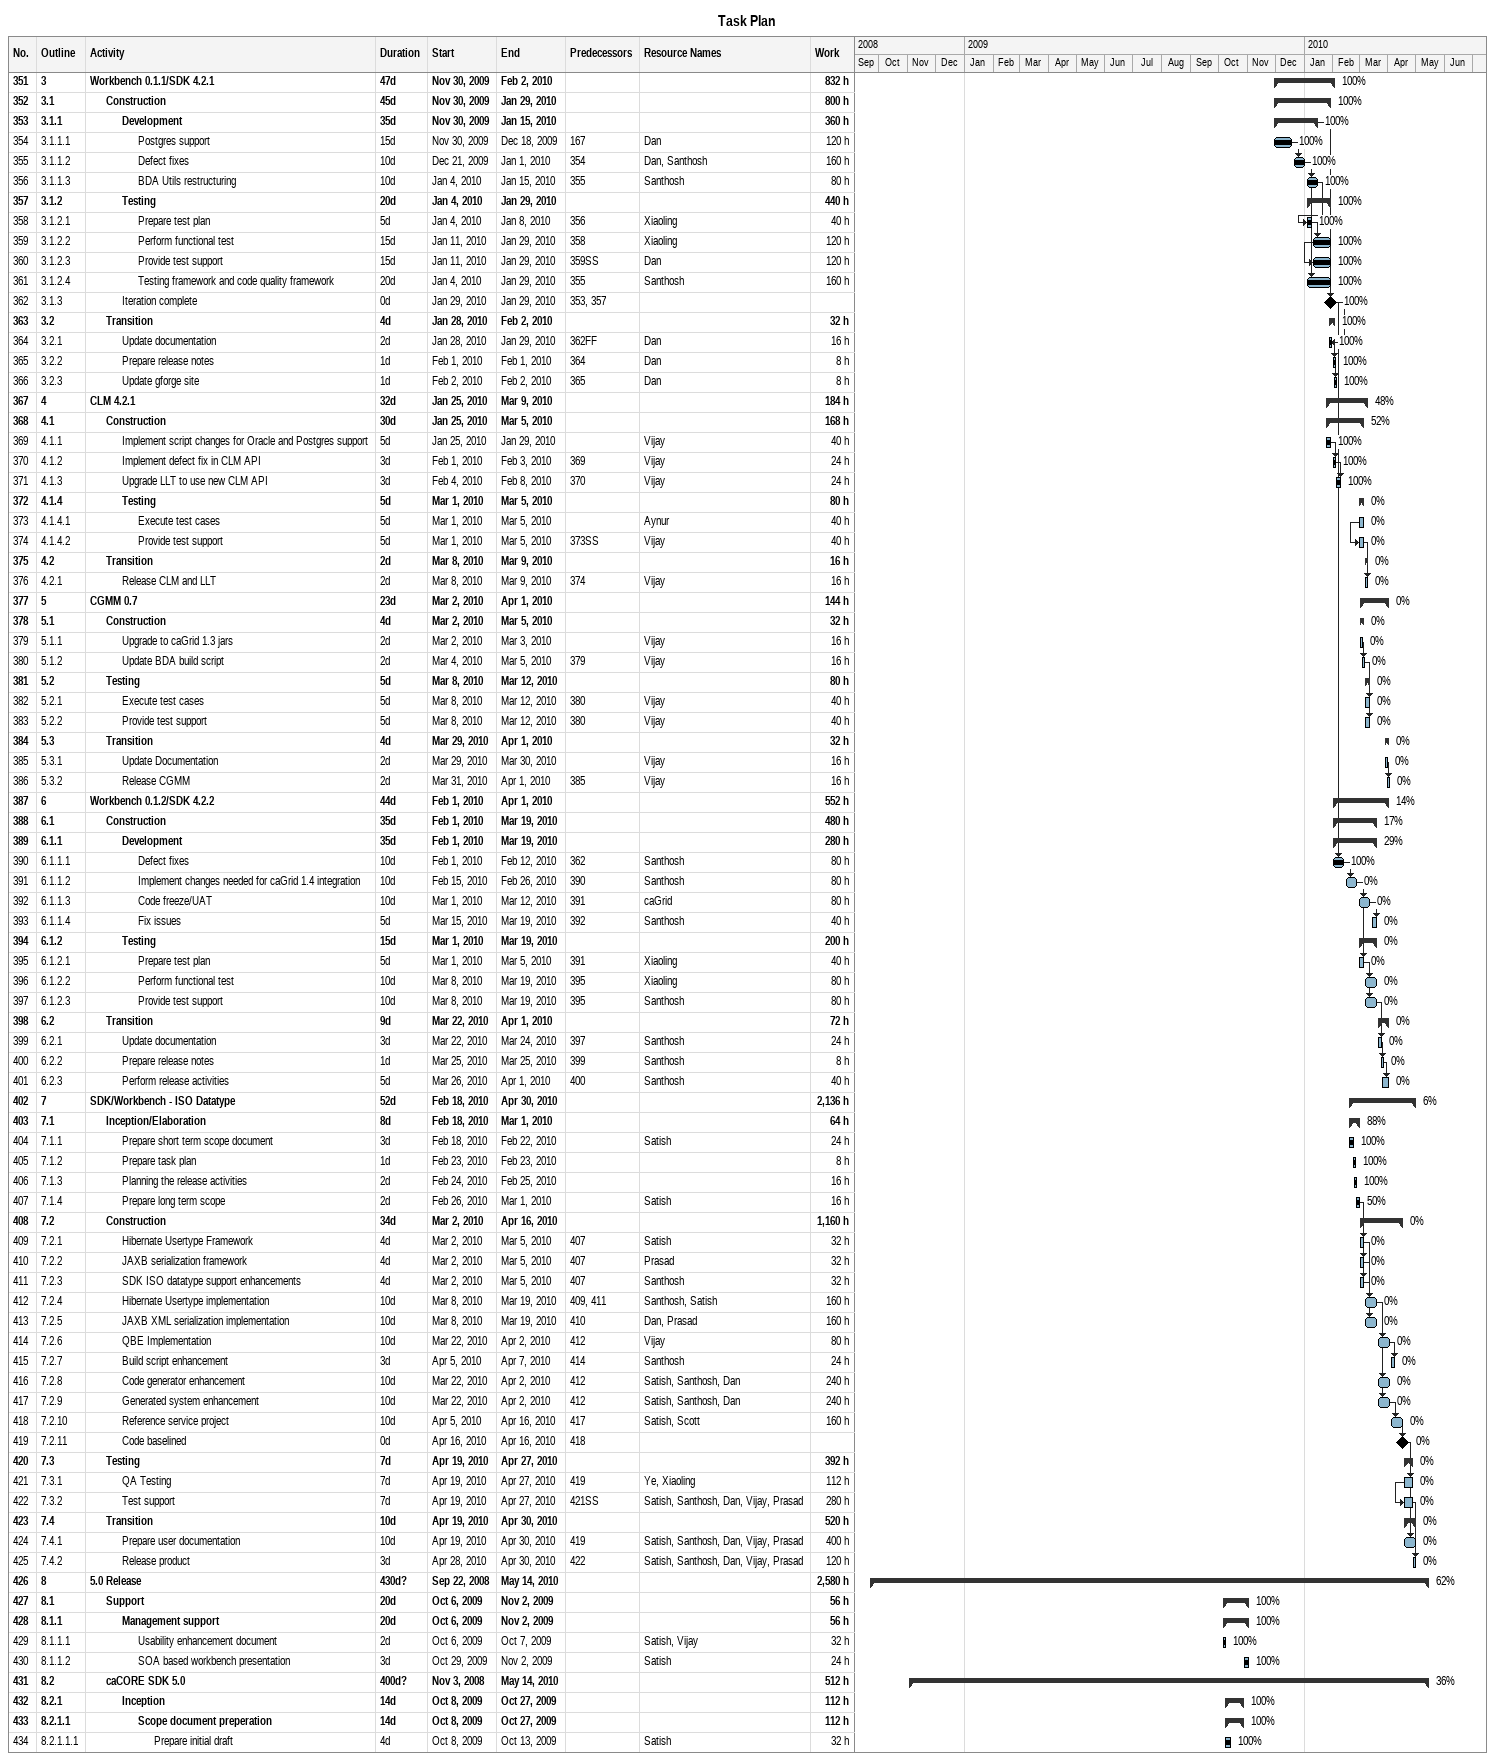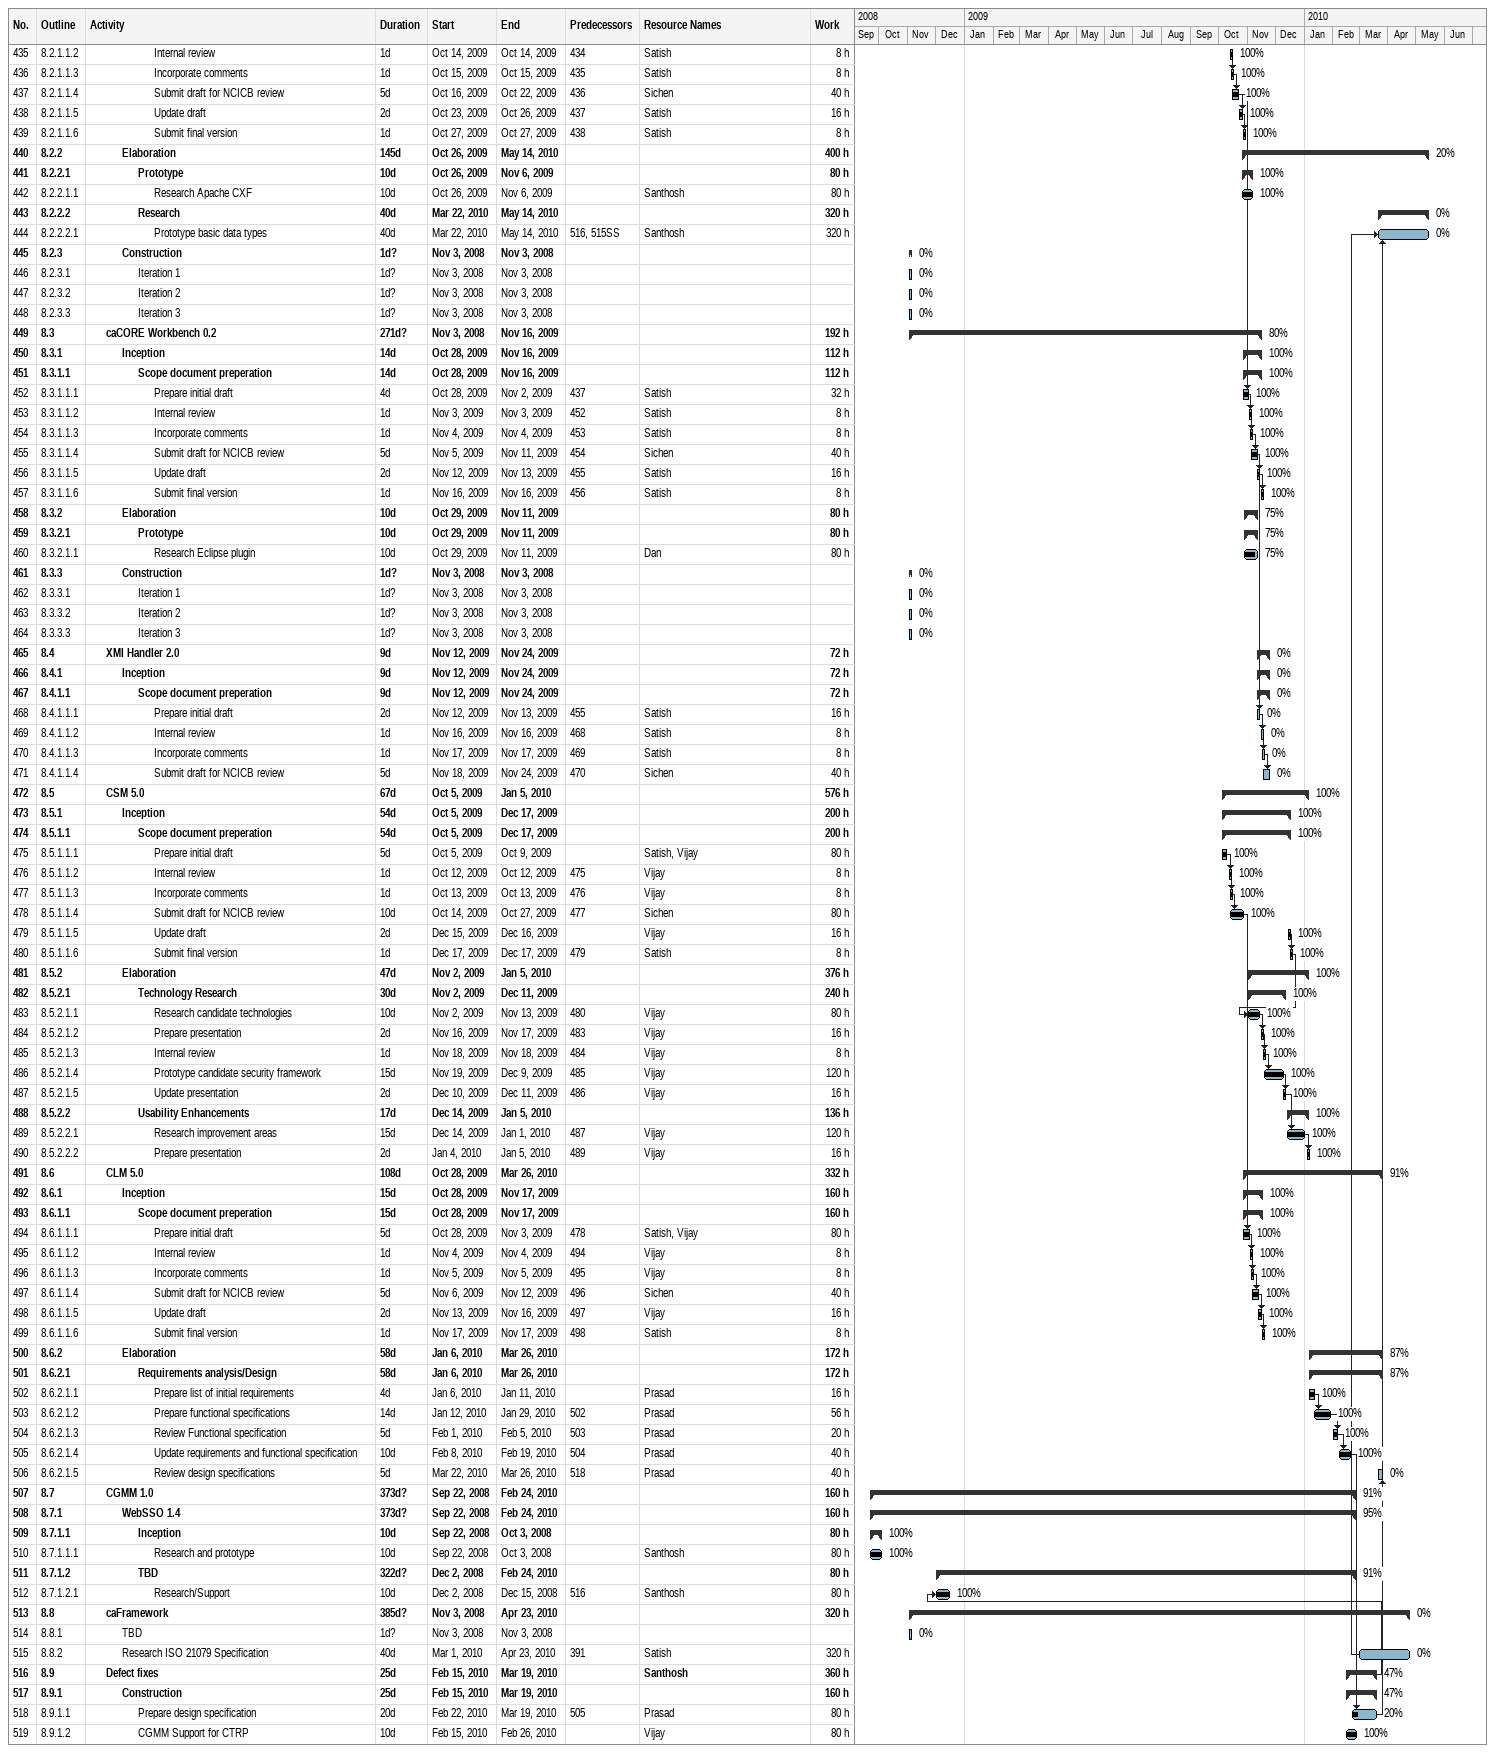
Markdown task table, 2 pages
Task Plan

| ID | WBS | Task | Duration | Start | Finish | Predecessors | Resources | % complete | Work (h) |
|---|---|---|---|---|---|---|---|---|---|
| 351 | 3 | **Workbench 0.1.1/SDK 4.2.1** | 47d | 2009-11-30 | 2010-02-02 |  |  | 100 | 832 |
| 352 | 3.1 | **Construction** | 45d | 2009-11-30 | 2010-01-29 |  |  | 100 | 800 |
| 353 | 3.1.1 | **Development** | 35d | 2009-11-30 | 2010-01-15 |  |  | 100 | 360 |
| 354 | 3.1.1.1 | Postgres support | 15d | 2009-11-30 | 2009-12-18 | 167 | Dan | 100 | 120 |
| 355 | 3.1.1.2 | Defect fixes | 10d | 2009-12-21 | 2010-01-01 | 354 | Dan, Santhosh | 100 | 160 |
| 356 | 3.1.1.3 | BDA Utils restructuring | 10d | 2010-01-04 | 2010-01-15 | 355 | Santhosh | 100 | 80 |
| 357 | 3.1.2 | **Testing** | 20d | 2010-01-04 | 2010-01-29 |  |  | 100 | 440 |
| 358 | 3.1.2.1 | Prepare test plan | 5d | 2010-01-04 | 2010-01-08 | 356 | Xiaoling | 100 | 40 |
| 359 | 3.1.2.2 | Perform functional test | 15d | 2010-01-11 | 2010-01-29 | 358 | Xiaoling | 100 | 120 |
| 360 | 3.1.2.3 | Provide test support | 15d | 2010-01-11 | 2010-01-29 | 359SS | Dan | 100 | 120 |
| 361 | 3.1.2.4 | Testing framework and code quality framework | 20d | 2010-01-04 | 2010-01-29 | 355 | Santhosh | 100 | 160 |
| 362 | 3.1.3 | Iteration complete | 0d | 2010-01-29 | 2010-01-29 | 353, 357 |  | 100 |  |
| 363 | 3.2 | **Transition** | 4d | 2010-01-28 | 2010-02-02 |  |  | 100 | 32 |
| 364 | 3.2.1 | Update documentation | 2d | 2010-01-28 | 2010-01-29 | 362FF | Dan | 100 | 16 |
| 365 | 3.2.2 | Prepare release notes | 1d | 2010-02-01 | 2010-02-01 | 364 | Dan | 100 | 8 |
| 366 | 3.2.3 | Update gforge site | 1d | 2010-02-02 | 2010-02-02 | 365 | Dan | 100 | 8 |
| 367 | 4 | **CLM 4.2.1** | 32d | 2010-01-25 | 2010-03-09 |  |  | 48 | 184 |
| 368 | 4.1 | **Construction** | 30d | 2010-01-25 | 2010-03-05 |  |  | 52 | 168 |
| 369 | 4.1.1 | Implement script changes for Oracle and Postgres support | 5d | 2010-01-25 | 2010-01-29 |  | Vijay | 100 | 40 |
| 370 | 4.1.2 | Implement defect fix in CLM API | 3d | 2010-02-01 | 2010-02-03 | 369 | Vijay | 100 | 24 |
| 371 | 4.1.3 | Upgrade LLT to use new CLM API | 3d | 2010-02-04 | 2010-02-08 | 370 | Vijay | 100 | 24 |
| 372 | 4.1.4 | **Testing** | 5d | 2010-03-01 | 2010-03-05 |  |  | 0 | 80 |
| 373 | 4.1.4.1 | Execute test cases | 5d | 2010-03-01 | 2010-03-05 |  | Aynur | 0 | 40 |
| 374 | 4.1.4.2 | Provide test support | 5d | 2010-03-01 | 2010-03-05 | 373SS | Vijay | 0 | 40 |
| 375 | 4.2 | **Transition** | 2d | 2010-03-08 | 2010-03-09 |  |  | 0 | 16 |
| 376 | 4.2.1 | Release CLM and LLT | 2d | 2010-03-08 | 2010-03-09 | 374 | Vijay | 0 | 16 |
| 377 | 5 | **CGMM 0.7** | 23d | 2010-03-02 | 2010-04-01 |  |  | 0 | 144 |
| 378 | 5.1 | **Construction** | 4d | 2010-03-02 | 2010-03-05 |  |  | 0 | 32 |
| 379 | 5.1.1 | Upgrade to caGrid 1.3 jars | 2d | 2010-03-02 | 2010-03-03 |  | Vijay | 0 | 16 |
| 380 | 5.1.2 | Update BDA build script | 2d | 2010-03-04 | 2010-03-05 | 379 | Vijay | 0 | 16 |
| 381 | 5.2 | **Testing** | 5d | 2010-03-08 | 2010-03-12 |  |  | 0 | 80 |
| 382 | 5.2.1 | Execute test cases | 5d | 2010-03-08 | 2010-03-12 | 380 | Vijay | 0 | 40 |
| 383 | 5.2.2 | Provide test support | 5d | 2010-03-08 | 2010-03-12 | 380 | Vijay | 0 | 40 |
| 384 | 5.3 | **Transition** | 4d | 2010-03-29 | 2010-04-01 |  |  | 0 | 32 |
| 385 | 5.3.1 | Update Documentation | 2d | 2010-03-29 | 2010-03-30 |  | Vijay | 0 | 16 |
| 386 | 5.3.2 | Release CGMM | 2d | 2010-03-31 | 2010-04-01 | 385 | Vijay | 0 | 16 |
| 387 | 6 | **Workbench 0.1.2/SDK 4.2.2** | 44d | 2010-02-01 | 2010-04-01 |  |  | 14 | 552 |
| 388 | 6.1 | **Construction** | 35d | 2010-02-01 | 2010-03-19 |  |  | 17 | 480 |
| 389 | 6.1.1 | **Development** | 35d | 2010-02-01 | 2010-03-19 |  |  | 29 | 280 |
| 390 | 6.1.1.1 | Defect fixes | 10d | 2010-02-01 | 2010-02-12 | 362 | Santhosh | 100 | 80 |
| 391 | 6.1.1.2 | Implement changes needed for caGrid 1.4 integration | 10d | 2010-02-15 | 2010-02-26 | 390 | Santhosh | 0 | 80 |
| 392 | 6.1.1.3 | Code freeze/UAT | 10d | 2010-03-01 | 2010-03-12 | 391 | caGrid | 0 | 80 |
| 393 | 6.1.1.4 | Fix issues | 5d | 2010-03-15 | 2010-03-19 | 392 | Santhosh | 0 | 40 |
| 394 | 6.1.2 | **Testing** | 15d | 2010-03-01 | 2010-03-19 |  |  | 0 | 200 |
| 395 | 6.1.2.1 | Prepare test plan | 5d | 2010-03-01 | 2010-03-05 | 391 | Xiaoling | 0 | 40 |
| 396 | 6.1.2.2 | Perform functional test | 10d | 2010-03-08 | 2010-03-19 | 395 | Xiaoling | 0 | 80 |
| 397 | 6.1.2.3 | Provide test support | 10d | 2010-03-08 | 2010-03-19 | 395 | Santhosh | 0 | 80 |
| 398 | 6.2 | **Transition** | 9d | 2010-03-22 | 2010-04-01 |  |  | 0 | 72 |
| 399 | 6.2.1 | Update documentation | 3d | 2010-03-22 | 2010-03-24 | 397 | Santhosh | 0 | 24 |
| 400 | 6.2.2 | Prepare release notes | 1d | 2010-03-25 | 2010-03-25 | 399 | Santhosh | 0 | 8 |
| 401 | 6.2.3 | Perform release activities | 5d | 2010-03-26 | 2010-04-01 | 400 | Santhosh | 0 | 40 |
| 402 | 7 | **SDK/Workbench - ISO Datatype** | 52d | 2010-02-18 | 2010-04-30 |  |  | 6 | 2136 |
| 403 | 7.1 | **Inception/Elaboration** | 8d | 2010-02-18 | 2010-03-01 |  |  | 88 | 64 |
| 404 | 7.1.1 | Prepare short term scope document | 3d | 2010-02-18 | 2010-02-22 |  | Satish | 100 | 24 |
| 405 | 7.1.2 | Prepare task plan | 1d | 2010-02-23 | 2010-02-23 |  |  | 100 | 8 |
| 406 | 7.1.3 | Planning the release activities | 2d | 2010-02-24 | 2010-02-25 |  |  | 100 | 16 |
| 407 | 7.1.4 | Prepare long term scope | 2d | 2010-02-26 | 2010-03-01 |  | Satish | 50 | 16 |
| 408 | 7.2 | **Construction** | 34d | 2010-03-02 | 2010-04-16 |  |  | 0 | 1160 |
| 409 | 7.2.1 | Hibernate Usertype Framework | 4d | 2010-03-02 | 2010-03-05 | 407 | Satish | 0 | 32 |
| 410 | 7.2.2 | JAXB serialization framework | 4d | 2010-03-02 | 2010-03-05 | 407 | Prasad | 0 | 32 |
| 411 | 7.2.3 | SDK ISO datatype support enhancements | 4d | 2010-03-02 | 2010-03-05 | 407 | Santhosh | 0 | 32 |
| 412 | 7.2.4 | Hibernate Usertype implementation | 10d | 2010-03-08 | 2010-03-19 | 409, 411 | Santhosh, Satish | 0 | 160 |
| 413 | 7.2.5 | JAXB XML serialization implementation | 10d | 2010-03-08 | 2010-03-19 | 410 | Dan, Prasad | 0 | 160 |
| 414 | 7.2.6 | QBE Implementation | 10d | 2010-03-22 | 2010-04-02 | 412 | Vijay | 0 | 80 |
| 415 | 7.2.7 | Build script enhancement | 3d | 2010-04-05 | 2010-04-07 | 414 | Santhosh | 0 | 24 |
| 416 | 7.2.8 | Code generator enhancement | 10d | 2010-03-22 | 2010-04-02 | 412 | Satish, Santhosh, Dan | 0 | 240 |
| 417 | 7.2.9 | Generated system enhancement | 10d | 2010-03-22 | 2010-04-02 | 412 | Satish, Santhosh, Dan | 0 | 240 |
| 418 | 7.2.10 | Reference service project | 10d | 2010-04-05 | 2010-04-16 | 417 | Satish, Scott | 0 | 160 |
| 419 | 7.2.11 | Code baselined | 0d | 2010-04-16 | 2010-04-16 | 418 |  | 0 |  |
| 420 | 7.3 | **Testing** | 7d | 2010-04-19 | 2010-04-27 |  |  | 0 | 392 |
| 421 | 7.3.1 | QA Testing | 7d | 2010-04-19 | 2010-04-27 | 419 | Ye, Xiaoling | 0 | 112 |
| 422 | 7.3.2 | Test support | 7d | 2010-04-19 | 2010-04-27 | 421SS | Satish, Santhosh, Dan, Vijay, Prasad | 0 | 280 |
| 423 | 7.4 | **Transition** | 10d | 2010-04-19 | 2010-04-30 |  |  | 0 | 520 |
| 424 | 7.4.1 | Prepare user documentation | 10d | 2010-04-19 | 2010-04-30 | 419 | Satish, Santhosh, Dan, Vijay, Prasad | 0 | 400 |
| 425 | 7.4.2 | Release product | 3d | 2010-04-28 | 2010-04-30 | 422 | Satish, Santhosh, Dan, Vijay, Prasad | 0 | 120 |
| 426 | 8 | **5.0 Release** | 430d? | 2008-09-22 | 2010-05-14 |  |  | 62 | 2580 |
| 427 | 8.1 | **Support** | 20d | 2009-10-06 | 2009-11-02 |  |  | 100 | 56 |
| 428 | 8.1.1 | **Management support** | 20d | 2009-10-06 | 2009-11-02 |  |  | 100 | 56 |
| 429 | 8.1.1.1 | Usability enhancement document | 2d | 2009-10-06 | 2009-10-07 |  | Satish, Vijay | 100 | 32 |
| 430 | 8.1.1.2 | SOA based workbench presentation | 3d | 2009-10-29 | 2009-11-02 |  | Satish | 100 | 24 |
| 431 | 8.2 | **caCORE SDK 5.0** | 400d? | 2008-11-03 | 2010-05-14 |  |  | 36 | 512 |
| 432 | 8.2.1 | **Inception** | 14d | 2009-10-08 | 2009-10-27 |  |  | 100 | 112 |
| 433 | 8.2.1.1 | **Scope document preperation** | 14d | 2009-10-08 | 2009-10-27 |  |  | 100 | 112 |
| 434 | 8.2.1.1.1 | Prepare initial draft | 4d | 2009-10-08 | 2009-10-13 |  | Satish | 100 | 32 |
| 435 | 8.2.1.1.2 | Internal review | 1d | 2009-10-14 | 2009-10-14 | 434 | Satish | 100 | 8 |
| 436 | 8.2.1.1.3 | Incorporate comments | 1d | 2009-10-15 | 2009-10-15 | 435 | Satish | 100 | 8 |
| 437 | 8.2.1.1.4 | Submit draft for NCICB review | 5d | 2009-10-16 | 2009-10-22 | 436 | Sichen | 100 | 40 |
| 438 | 8.2.1.1.5 | Update draft | 2d | 2009-10-23 | 2009-10-26 | 437 | Satish | 100 | 16 |
| 439 | 8.2.1.1.6 | Submit final version | 1d | 2009-10-27 | 2009-10-27 | 438 | Satish | 100 | 8 |
| 440 | 8.2.2 | **Elaboration** | 145d | 2009-10-26 | 2010-05-14 |  |  | 20 | 400 |
| 441 | 8.2.2.1 | **Prototype** | 10d | 2009-10-26 | 2009-11-06 |  |  | 100 | 80 |
| 442 | 8.2.2.1.1 | Research Apache CXF | 10d | 2009-10-26 | 2009-11-06 |  | Santhosh | 100 | 80 |
| 443 | 8.2.2.2 | **Research** | 40d | 2010-03-22 | 2010-05-14 |  |  | 0 | 320 |
| 444 | 8.2.2.2.1 | Prototype basic data types | 40d | 2010-03-22 | 2010-05-14 | 516, 515SS | Santhosh | 0 | 320 |
| 445 | 8.2.3 | **Construction** | 1d? | 2008-11-03 | 2008-11-03 |  |  | 0 |  |
| 446 | 8.2.3.1 | Iteration 1 | 1d? | 2008-11-03 | 2008-11-03 |  |  | 0 |  |
| 447 | 8.2.3.2 | Iteration 2 | 1d? | 2008-11-03 | 2008-11-03 |  |  | 0 |  |
| 448 | 8.2.3.3 | Iteration 3 | 1d? | 2008-11-03 | 2008-11-03 |  |  | 0 |  |
| 449 | 8.3 | **caCORE Workbench 0.2** | 271d? | 2008-11-03 | 2009-11-16 |  |  | 80 | 192 |
| 450 | 8.3.1 | **Inception** | 14d | 2009-10-28 | 2009-11-16 |  |  | 100 | 112 |
| 451 | 8.3.1.1 | **Scope document preperation** | 14d | 2009-10-28 | 2009-11-16 |  |  | 100 | 112 |
| 452 | 8.3.1.1.1 | Prepare initial draft | 4d | 2009-10-28 | 2009-11-02 | 437 | Satish | 100 | 32 |
| 453 | 8.3.1.1.2 | Internal review | 1d | 2009-11-03 | 2009-11-03 | 452 | Satish | 100 | 8 |
| 454 | 8.3.1.1.3 | Incorporate comments | 1d | 2009-11-04 | 2009-11-04 | 453 | Satish | 100 | 8 |
| 455 | 8.3.1.1.4 | Submit draft for NCICB review | 5d | 2009-11-05 | 2009-11-11 | 454 | Sichen | 100 | 40 |
| 456 | 8.3.1.1.5 | Update draft | 2d | 2009-11-12 | 2009-11-13 | 455 | Satish | 100 | 16 |
| 457 | 8.3.1.1.6 | Submit final version | 1d | 2009-11-16 | 2009-11-16 | 456 | Satish | 100 | 8 |
| 458 | 8.3.2 | **Elaboration** | 10d | 2009-10-29 | 2009-11-11 |  |  | 75 | 80 |
| 459 | 8.3.2.1 | **Prototype** | 10d | 2009-10-29 | 2009-11-11 |  |  | 75 | 80 |
| 460 | 8.3.2.1.1 | Research Eclipse plugin | 10d | 2009-10-29 | 2009-11-11 |  | Dan | 75 | 80 |
| 461 | 8.3.3 | **Construction** | 1d? | 2008-11-03 | 2008-11-03 |  |  | 0 |  |
| 462 | 8.3.3.1 | Iteration 1 | 1d? | 2008-11-03 | 2008-11-03 |  |  | 0 |  |
| 463 | 8.3.3.2 | Iteration 2 | 1d? | 2008-11-03 | 2008-11-03 |  |  | 0 |  |
| 464 | 8.3.3.3 | Iteration 3 | 1d? | 2008-11-03 | 2008-11-03 |  |  | 0 |  |
| 465 | 8.4 | **XMI Handler 2.0** | 9d | 2009-11-12 | 2009-11-24 |  |  | 0 | 72 |
| 466 | 8.4.1 | **Inception** | 9d | 2009-11-12 | 2009-11-24 |  |  | 0 | 72 |
| 467 | 8.4.1.1 | **Scope document preperation** | 9d | 2009-11-12 | 2009-11-24 |  |  | 0 | 72 |
| 468 | 8.4.1.1.1 | Prepare initial draft | 2d | 2009-11-12 | 2009-11-13 | 455 | Satish | 0 | 16 |
| 469 | 8.4.1.1.2 | Internal review | 1d | 2009-11-16 | 2009-11-16 | 468 | Satish | 0 | 8 |
| 470 | 8.4.1.1.3 | Incorporate comments | 1d | 2009-11-17 | 2009-11-17 | 469 | Satish | 0 | 8 |
| 471 | 8.4.1.1.4 | Submit draft for NCICB review | 5d | 2009-11-18 | 2009-11-24 | 470 | Sichen | 0 | 40 |
| 472 | 8.5 | **CSM 5.0** | 67d | 2009-10-05 | 2010-01-05 |  |  | 100 | 576 |
| 473 | 8.5.1 | **Inception** | 54d | 2009-10-05 | 2009-12-17 |  |  | 100 | 200 |
| 474 | 8.5.1.1 | **Scope document preperation** | 54d | 2009-10-05 | 2009-12-17 |  |  | 100 | 200 |
| 475 | 8.5.1.1.1 | Prepare initial draft | 5d | 2009-10-05 | 2009-10-09 |  | Satish, Vijay | 100 | 80 |
| 476 | 8.5.1.1.2 | Internal review | 1d | 2009-10-12 | 2009-10-12 | 475 | Vijay | 100 | 8 |
| 477 | 8.5.1.1.3 | Incorporate comments | 1d | 2009-10-13 | 2009-10-13 | 476 | Vijay | 100 | 8 |
| 478 | 8.5.1.1.4 | Submit draft for NCICB review | 10d | 2009-10-14 | 2009-10-27 | 477 | Sichen | 100 | 80 |
| 479 | 8.5.1.1.5 | Update draft | 2d | 2009-12-15 | 2009-12-16 |  | Vijay | 100 | 16 |
| 480 | 8.5.1.1.6 | Submit final version | 1d | 2009-12-17 | 2009-12-17 | 479 | Satish | 100 | 8 |
| 481 | 8.5.2 | **Elaboration** | 47d | 2009-11-02 | 2010-01-05 |  |  | 100 | 376 |
| 482 | 8.5.2.1 | **Technology Research** | 30d | 2009-11-02 | 2009-12-11 |  |  | 100 | 240 |
| 483 | 8.5.2.1.1 | Research candidate technologies | 10d | 2009-11-02 | 2009-11-13 | 480 | Vijay | 100 | 80 |
| 484 | 8.5.2.1.2 | Prepare presentation | 2d | 2009-11-16 | 2009-11-17 | 483 | Vijay | 100 | 16 |
| 485 | 8.5.2.1.3 | Internal review | 1d | 2009-11-18 | 2009-11-18 | 484 | Vijay | 100 | 8 |
| 486 | 8.5.2.1.4 | Prototype candidate security framework | 15d | 2009-11-19 | 2009-12-09 | 485 | Vijay | 100 | 120 |
| 487 | 8.5.2.1.5 | Update presentation | 2d | 2009-12-10 | 2009-12-11 | 486 | Vijay | 100 | 16 |
| 488 | 8.5.2.2 | **Usability Enhancements** | 17d | 2009-12-14 | 2010-01-05 |  |  | 100 | 136 |
| 489 | 8.5.2.2.1 | Research improvement areas | 15d | 2009-12-14 | 2010-01-01 | 487 | Vijay | 100 | 120 |
| 490 | 8.5.2.2.2 | Prepare presentation | 2d | 2010-01-04 | 2010-01-05 | 489 | Vijay | 100 | 16 |
| 491 | 8.6 | **CLM 5.0** | 108d | 2009-10-28 | 2010-03-26 |  |  | 91 | 332 |
| 492 | 8.6.1 | **Inception** | 15d | 2009-10-28 | 2009-11-17 |  |  | 100 | 160 |
| 493 | 8.6.1.1 | **Scope document preperation** | 15d | 2009-10-28 | 2009-11-17 |  |  | 100 | 160 |
| 494 | 8.6.1.1.1 | Prepare initial draft | 5d | 2009-10-28 | 2009-11-03 | 478 | Satish, Vijay | 100 | 80 |
| 495 | 8.6.1.1.2 | Internal review | 1d | 2009-11-04 | 2009-11-04 | 494 | Vijay | 100 | 8 |
| 496 | 8.6.1.1.3 | Incorporate comments | 1d | 2009-11-05 | 2009-11-05 | 495 | Vijay | 100 | 8 |
| 497 | 8.6.1.1.4 | Submit draft for NCICB review | 5d | 2009-11-06 | 2009-11-12 | 496 | Sichen | 100 | 40 |
| 498 | 8.6.1.1.5 | Update draft | 2d | 2009-11-13 | 2009-11-16 | 497 | Vijay | 100 | 16 |
| 499 | 8.6.1.1.6 | Submit final version | 1d | 2009-11-17 | 2009-11-17 | 498 | Satish | 100 | 8 |
| 500 | 8.6.2 | **Elaboration** | 58d | 2010-01-06 | 2010-03-26 |  |  | 87 | 172 |
| 501 | 8.6.2.1 | **Requirements analysis/Design** | 58d | 2010-01-06 | 2010-03-26 |  |  | 87 | 172 |
| 502 | 8.6.2.1.1 | Prepare list of initial requirements | 4d | 2010-01-06 | 2010-01-11 |  | Prasad | 100 | 16 |
| 503 | 8.6.2.1.2 | Prepare functional specifications | 14d | 2010-01-12 | 2010-01-29 | 502 | Prasad | 100 | 56 |
| 504 | 8.6.2.1.3 | Review Functional specification | 5d | 2010-02-01 | 2010-02-05 | 503 | Prasad | 100 | 20 |
| 505 | 8.6.2.1.4 | Update requirements and functional specification | 10d | 2010-02-08 | 2010-02-19 | 504 | Prasad | 100 | 40 |
| 506 | 8.6.2.1.5 | Review design specifications | 5d | 2010-03-22 | 2010-03-26 | 518 | Prasad | 0 | 40 |
| 507 | 8.7 | **CGMM 1.0** | 373d? | 2008-09-22 | 2010-02-24 |  |  | 91 | 160 |
| 508 | 8.7.1 | **WebSSO 1.4** | 373d? | 2008-09-22 | 2010-02-24 |  |  | 95 | 160 |
| 509 | 8.7.1.1 | **Inception** | 10d | 2008-09-22 | 2008-10-03 |  |  | 100 | 80 |
| 510 | 8.7.1.1.1 | Research and prototype | 10d | 2008-09-22 | 2008-10-03 |  | Santhosh | 100 | 80 |
| 511 | 8.7.1.2 | **TBD** | 322d? | 2008-12-02 | 2010-02-24 |  |  | 91 | 80 |
| 512 | 8.7.1.2.1 | Research/Support | 10d | 2008-12-02 | 2008-12-15 | 516 | Santhosh | 100 | 80 |
| 513 | 8.8 | **caFramework** | 385d? | 2008-11-03 | 2010-04-23 |  |  | 0 | 320 |
| 514 | 8.8.1 | TBD | 1d? | 2008-11-03 | 2008-11-03 |  |  | 0 |  |
| 515 | 8.8.2 | Research ISO 21079 Specification | 40d | 2010-03-01 | 2010-04-23 | 391 | Satish | 0 | 320 |
| 516 | 8.9 | **Defect fixes** | 25d | 2010-02-15 | 2010-03-19 |  | Santhosh | 47 | 360 |
| 517 | 8.9.1 | **Construction** | 25d | 2010-02-15 | 2010-03-19 |  |  | 47 | 160 |
| 518 | 8.9.1.1 | Prepare design specification | 20d | 2010-02-22 | 2010-03-19 | 505 | Prasad | 20 | 80 |
| 519 | 8.9.1.2 | CGMM Support for CTRP | 10d | 2010-02-15 | 2010-02-26 |  | Vijay | 100 | 80 |
